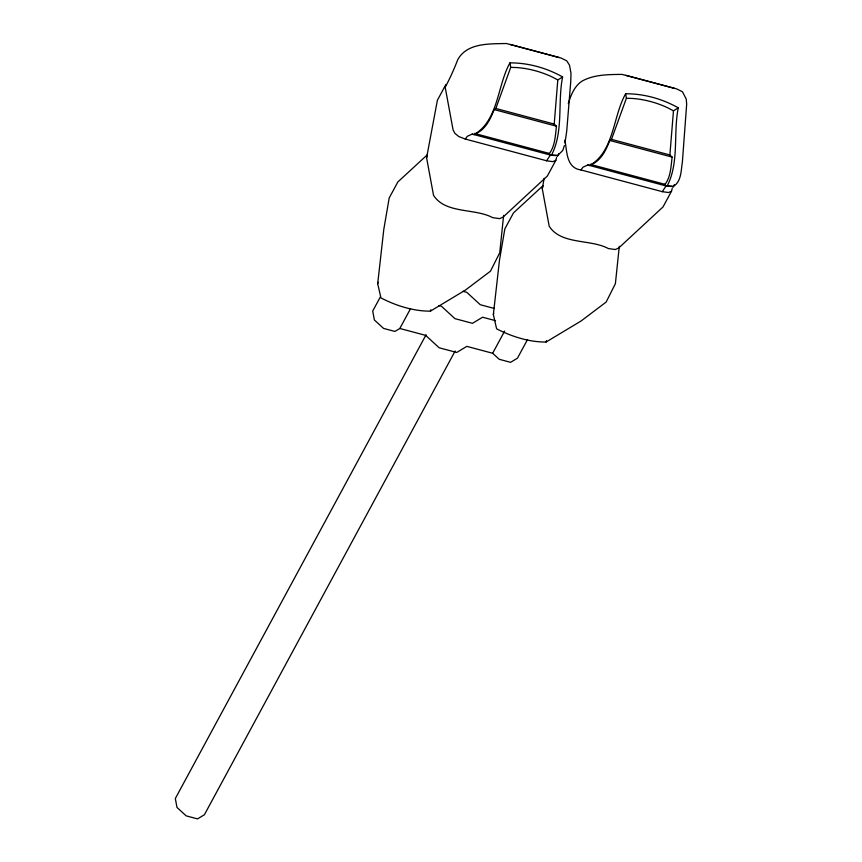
<?xml version="1.0" encoding="UTF-8"?>
<svg xmlns="http://www.w3.org/2000/svg" width="862" height="862" viewBox="0 0 862 862"><rect width="100%" height="100%" fill="white"/><g stroke="black" fill="none" stroke-linecap="round" stroke-linejoin="round"><path stroke-width="1.29" d="M562.617 76.933A114.883 102.449 59.8 0 0 509.97 62.872L510.724 67.365L495.822 108.472L494.152 109.571C490.435 118.999 485.511 129.796 475.436 133.707L474.52 133.427L549.428 153.468C555.171 145.753 555.268 135.409 556.486 126.218L554.212 124.074L557.8 79.94L562.617 76.933C557.455 102.384 563.813 131.703 551.389 155.332L472.15 134.095L467.312 136.304L465.286 139.051L458.767 136.53L454.91 133.362L453.089 129.968L445.191 87.256C449.942 78.431 454.134 69.089 457.787 59.607C467.215 42.615 489.713 43.973 506.393 43.509A114.883 1.131 14.8 0 1 559.039 57.56M678.275 107.825A114.883 102.449 59.8 0 0 625.64 93.764L626.394 98.257L611.492 139.364L609.811 140.463C606.105 149.891 601.18 160.698 591.106 164.599L590.179 164.319L665.087 184.36C670.83 176.645 670.927 166.301 672.155 157.11L669.882 154.966L673.47 110.832L678.275 107.825C673.114 133.287 679.471 162.595 667.059 186.224L587.809 164.987L582.981 167.196L580.945 169.943C566.172 167.993 567.056 151.292 564.922 140.15M503.623 215.425L499.734 252.792L490.478 271.164L465.48 290.052L430.44 311.128A72.516 39.49 28.4 0 1 380.939 297.907L377.696 283.673L383.795 229.411L389.193 197.969L397.835 181.979L427.369 154.751L426.593 157.8L433.532 195.329C445.46 214.056 474.93 208.022 492.644 217.644L499.604 218.636L502.988 217.149L547.348 176.042L555.85 160.321L556.54 157.595M619.293 246.316L615.393 283.684L606.148 302.056L581.15 320.944L546.109 342.02A72.516 39.49 28.4 0 1 496.598 328.799L493.355 314.565L499.464 260.302L504.852 228.861L513.504 212.871L543.038 185.642L542.263 188.692L549.191 226.221C561.119 244.948 590.599 238.914 608.303 248.536L615.274 249.527L618.657 248.04L663.018 206.934L671.52 191.213L672.209 188.487M426.593 157.8L437.39 100.251L445.891 84.53M542.263 188.692L544.181 178.251M564.976 142.995L566.722 131.132L570.763 81.416L571 73.27L569.523 65.264L566.819 60.89L560.979 57.991L510.142 44.415M377.696 283.673L378.052 282.273M430.44 311.128L430.795 309.727M493.355 314.565L493.71 313.165M546.109 342.02L546.465 340.619M564.427 145.506L562.746 150.494L557.531 155.623L551.389 155.332M509.97 62.872C497.255 85.23 498.602 120.54 473.992 134.655L472.15 134.095M625.64 93.764C612.914 116.133 614.261 151.432 589.651 165.547L587.809 164.987M568.284 103.612C570.903 95.262 574.189 86.502 581.731 81.308C593.638 74.455 608.691 74.531 622.062 74.401A114.883 1.131 14.8 0 1 674.698 88.463M380.282 297.056L372.718 311.053L374.356 319.964L383.558 328.4L394.915 331.439L399.828 328.476L410.538 308.65M426.065 334.779L175.331 798.514L176.979 807.425L186.17 815.861L197.538 818.9L204.402 814.741L455.147 351.017M527.544 339.52L517.459 358.183L510.584 362.331L499.227 359.292L492.655 353.269L504.626 331.116M557.294 156.388L558.738 153.759M672.963 187.28L674.407 184.651M465.286 139.051L546.605 160.774L550.419 154.998L556.583 155.311M580.945 169.943L662.275 191.666L666.089 185.89L672.241 186.203M555.85 160.321L552.833 161.647L546.605 160.774M671.52 191.213L668.492 192.538L662.275 191.666M510.724 67.365L516.909 67.559A112.922 105.283 82.3 0 1 552.219 76.987L557.8 79.94M626.394 98.257L632.579 98.451A112.922 105.283 82.3 0 1 667.878 107.879L673.47 110.832M667.059 186.224L673.19 186.526C681.551 181.602 680.969 170.385 682.381 162.024L686.669 104.162L686.238 99.087L682.488 91.781L676.648 88.883L625.812 75.306M495.822 108.472L554.212 124.074M611.492 139.364L669.882 154.966M494.152 109.571L556.486 126.218M609.811 140.463L672.155 157.11M462.991 291.302L466.751 292.304L480.274 304.717L494.476 308.51M438.833 305.536L441.419 306.225L454.931 318.638L472.484 323.325L482.58 317.216L495.499 320.675M399.828 328.476L425.656 335.372L439.167 347.785L456.731 352.472L466.827 346.362L492.655 353.269M664.613 184.199L666.089 185.89M548.943 153.307L550.419 154.998"/></g></svg>
